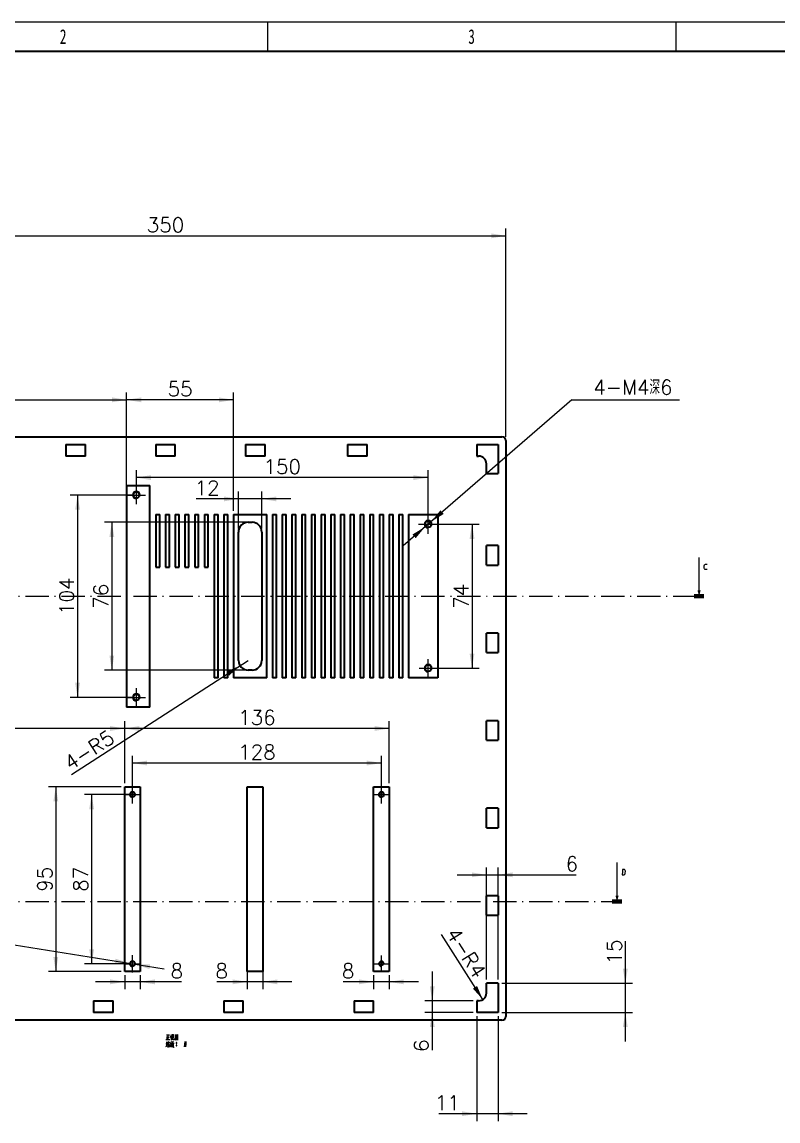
# Model space of a CAD drawing. Header units: millimetres. Extents: x -631 to 3210, y -446 to 2288.
# Drawn here: x 954 to 1343, y 1722 to 2288 of the extents above; entities that cross this region are included whole.
import ezdxf
from ezdxf.enums import TextEntityAlignment as Align

# ---------------------------------------------------------------- set-up
doc = ezdxf.new("R2010")
doc.units = ezdxf.units.MM
doc.linetypes.add('DASHDOT', pattern=[18.5, 12, -3, 0.5, -3])
doc.linetypes.add('点画线', pattern=[18, 12, -2, 2, -2])
doc.layers.get('0').update_dxf_attribs({"lineweight": 18})
for name, color, linetype, lineweight in [('中心线层', 1, '点画线', 18), ('尺寸线层', 3, 'Continuous', 18), ('粗实线层', 7, 'Continuous', 35), ('细实线层', 7, 'Continuous', 18)]:
    doc.layers.add(name, color=color, linetype=linetype, lineweight=lineweight)
doc.styles.get("Standard").update_dxf_attribs({"font": 'txt.shx', "bigfont": 'gbcbig.shx'})
doc.styles.add('标准', font='', dxfattribs={"width": 0.667})
doc.styles.get('标准').set_extended_font_data('宋体')
doc.dimstyles.get("Standard").update_dxf_attribs({"dimscale": 3, "dimtxt": 0.18, "dimasz": 0.18, "dimexe": 0.18, "dimexo": 0.0625, "dimgap": 0.09, "dimtad": 0, "dimtih": 1, "dimtoh": 1, "dimdec": 4, "dimzin": 0, "dimdsep": 46, "dimtxsty": 'Standard', "dimcen": 0.09, "dimdle": 0.36, "dimadec": 0, "dimazin": 0, "dimtfac": 1, "dimtdec": 4, "dimtofl": 0, "dimtmove": 0, "dimatfit": 3, "dimfxl": 0, "dimtolj": 1, "dimtzin": 0, "dimarcsym": 0})

# ---------------------------------------------------------------- blocks, each defined once
blk = doc.blocks.new('*X2')
at = {"layer": '粗实线层'}
blk.add_line((-185, 143.5), (205, 143.5), dxfattribs=at)
at = {"layer": '细实线层'}
for p, q in [((-210, 148.5), (210, 148.5)), ((-70, 148.5), (-70, 143.5)), ((0, 148.5), (0, 143.5))]:
    blk.add_line(p, q, dxfattribs=at)
at = {"layer": '尺寸线层', "style": '标准'}
for tag, height, width, p in [('T1', 2.5, 0.667, (-175, 146)), ('T2', 2.5, 0.667, (-105, 146)), ('T3', 2.5, 0.667, (-35, 146)), ('T4', 2.5, 0.667, (35, 146)), ('T5', 2.5, 0.667, (105, 146)), ('T6', 2.5, 0.667, (175, 146)), ('R1', 2.5, 0.667, (207.5, 111.38)), ('SQE', 3.5, 0.667, (-188.18, 80.99)), ('试制车间', 3.5, 0.28375, (-188.18, 73.99)), ('涂装车间（装配）', 3.5, 0.147264, (-188.18, 66.99)), ('涂装车间（涂装）', 3.5, 0.147264, (-188.18, 59.99)), ('国际内装车间', 3.5, 0.189302, (-188.18, 52.99)), ('地铁复合车间', 3.5, 0.186278, (-188.18, 46.02)), ('屏蔽门车间', 3.5, 0.225254, (-188.18, 39.14)), ('R2', 2.5, 0.667, (207.5, 37.12)), ('电器车间', 3.5, 0.292284, (-188.18, 32.21)), ('玻璃钢车间', 3.5, 0.225603, (-188.18, 25.29)), ('城轨内装车间', 3.5, 0.186278, (-188.18, 18.29)), ('不锈钢箱体车间', 3.5, 0.15932, (-188.18, 11.29)), ('门系统总装车间', 3.5, 0.161527, (-188.18, 4.29)), ('座椅厨房车间', 3.5, 0.186516, (-188.18, -2.71)), ('碳钢车间', 3.5, 0.28375, (-188.18, -9.71)), ('铝不锈钢车间', 3.5, 0.186397, (-188.18, -16.71)), ('风挡车间', 3.5, 0.284026, (-188.18, -23.71)), ('风道车间', 3.5, 0.284026, (-188.18, -30.71)), ('动车内装车间', 3.5, 0.186397, (-188.18, -37.71)), ('R3', 2.5, 0.667, (207.5, -37.12)), ('采购部', 3.5, 0.378308, (-188.18, -44.71)), ('检修服务部', 3.5, 0.223014, (-188.18, -51.71)), ('品管部', 3.5, 0.389426, (-188.18, -58.71)), ('生产保障部', 3.5, 0.223356, (-188.18, -65.71)), ('工业化部', 3.5, 0.281557, (-188.18, -72.71)), ('研发部', 3.5, 0.3788, (-188.18, -79.71)), ('旧底图总号', 3, 0.667, (-197.5, -100.5)), ('R4', 2.5, 0.667, (207.5, -111.38)), ('底图总号', 3, 0.667, (-197.5, -113.5)), ('签字', 3, 0.667, (-197.5, -126.5)), ('日期', 3, 0.667, (-197.5, -139.5)), ('B1', 2.5, 0.667, (-175, -146)), ('B2', 2.5, 0.667, (-105, -146)), ('B3', 2.5, 0.667, (-35, -146)), ('B4', 2.5, 0.667, (35, -146)), ('B5', 2.5, 0.667, (105, -146)), ('B6', 2.5, 0.667, (175, -146))]:
    blk.add_attdef(tag, text='', height=height, dxfattribs=dict(at, width=width)).set_placement(p, align=Align.MIDDLE_CENTER)
at = {"layer": '尺寸线层', "style": '标准', "width": 0.667}
blk.add_attdef('图号', text='', height=5.33, rotation=180, dxfattribs=at).set_placement((-160, 138.5), align=Align.MIDDLE_CENTER)
blk = doc.blocks.new('*X6')
at = {"layer": '尺寸线层', "linetype": 'Continuous'}
for points in [[(852.64, 2177.54), (860.14, 2178.79), (860.14, 2176.29)], [(1202.64, 2177.54), (1195.14, 2178.79), (1195.14, 2176.29)]]:
    blk.add_hatch(color=0, dxfattribs=at).paths.add_polyline_path(points, flags=0)
at = {"layer": '尺寸线层', "color": 0, "linetype": 'Continuous'}
for p, q in [((852.64, 2074.17), (852.64, 2181.29)), ((1202.64, 2074.17), (1202.64, 2181.29)), ((852.64, 2177.54), (1202.64, 2177.54))]:
    blk.add_line(p, q, dxfattribs=at)
at = {"layer": '尺寸线层', "color": 0, "insert": (1027.64, 2183.16), "char_height": 7.5, "width": 38.5714, "attachment_point": 5}
blk.add_mtext('350', dxfattribs=at)
blk = doc.blocks.new('*X118')
at = {"layer": '尺寸线层', "linetype": 'Continuous'}
for points in [[(1010.64, 1906.54), (1018.14, 1905.29), (1018.14, 1907.79)], [(1138.64, 1906.54), (1131.14, 1905.29), (1131.14, 1907.79)]]:
    blk.add_hatch(color=0, dxfattribs=at).paths.add_polyline_path(points, flags=0)
at = {"layer": '尺寸线层', "color": 0, "linetype": 'Continuous'}
for p, q in [((1010.64, 1892.17), (1010.64, 1910.29)), ((1138.64, 1892.17), (1138.64, 1910.29)), ((1138.64, 1906.54), (1010.64, 1906.54))]:
    blk.add_line(p, q, dxfattribs=at)
at = {"layer": '尺寸线层', "color": 0, "insert": (1074.64, 1912.17), "char_height": 7.5, "width": 36.4286, "attachment_point": 5}
blk.add_mtext('128', dxfattribs=at)
blk = doc.blocks.new('*X119')
at = {"layer": '尺寸线层', "linetype": 'Continuous'}
for points in [[(982.42, 2044.29), (983.67, 2036.79), (981.17, 2036.79)], [(982.42, 1940.29), (983.67, 1947.79), (981.17, 1947.79)]]:
    blk.add_hatch(color=0, dxfattribs=at).paths.add_polyline_path(points, flags=0)
at = {"layer": '尺寸线层', "color": 0, "linetype": 'Continuous'}
for p, q in [((1010.77, 2044.29), (978.67, 2044.29)), ((982.42, 2044.29), (982.42, 1940.29)), ((1010.77, 1940.29), (978.67, 1940.29))]:
    blk.add_line(p, q, dxfattribs=at)
at = {"layer": '尺寸线层', "color": 0, "insert": (976.8, 1992.29), "char_height": 7.5, "width": 37.1429, "attachment_point": 5, "rotation": 90}
blk.add_mtext('104', dxfattribs=at)
blk = doc.blocks.new('*X120')
at = {"layer": '尺寸线层', "linetype": 'Continuous'}
for points in [[(1012.64, 2053.26), (1020.14, 2052.01), (1020.14, 2054.51)], [(1162.64, 2053.26), (1155.14, 2052.01), (1155.14, 2054.51)]]:
    blk.add_hatch(color=0, dxfattribs=at).paths.add_polyline_path(points, flags=0)
at = {"layer": '尺寸线层', "color": 0, "linetype": 'Continuous'}
for p, q in [((1012.64, 2046.17), (1012.64, 2057.01)), ((1162.64, 2031.17), (1162.64, 2057.01)), ((1162.64, 2053.26), (1012.64, 2053.26))]:
    blk.add_line(p, q, dxfattribs=at)
at = {"layer": '尺寸线层', "color": 0, "insert": (1087.64, 2058.89), "char_height": 7.5, "width": 36.4286, "attachment_point": 5}
blk.add_mtext('150', dxfattribs=at)
blk = doc.blocks.new('*X123')
at = {"layer": '尺寸线层', "linetype": 'Continuous'}
for points in [[(1164.16, 2030.6), (1170.65, 2034.56), (1169.01, 2036.45)], [(1161.13, 2027.98), (1156.28, 2022.13), (1154.64, 2024.02)]]:
    blk.add_hatch(color=0, dxfattribs=at).paths.add_polyline_path(points, flags=0)
at = {"layer": '尺寸线层', "color": 0, "linetype": 'Continuous'}
for q in [(1149.79, 2018.17), (1291.85, 2093.24)]:
    blk.add_line((1236.54, 2093.24), q, dxfattribs=at)
at = {"layer": '尺寸线层', "color": 0, "insert": (1267.95, 2099.71), "char_height": 7.5, "width": 95.619, "attachment_point": 5}
blk.add_mtext('4-M4深6', dxfattribs=at)
blk = doc.blocks.new('*X124')
at = {"layer": '尺寸线层', "linetype": 'Continuous'}
for points in [[(1009.16, 1803.53), (1001.96, 1805.96), (1001.56, 1803.49)], [(1012.12, 1803.05), (1019.73, 1803.09), (1019.33, 1800.62)]]:
    blk.add_hatch(color=0, dxfattribs=at).paths.add_polyline_path(points, flags=0)
at = {"layer": '尺寸线层', "color": 0, "linetype": 'Continuous'}
for q in [(883.86, 1814.84), (1026.93, 1800.66)]:
    blk.add_line((939.17, 1814.84), q, dxfattribs=at)
at = {"layer": '尺寸线层', "color": 0, "insert": (907.76, 1821.32), "char_height": 7.5, "width": 95.619, "attachment_point": 5}
blk.add_mtext('4-M3深6', dxfattribs=at)
blk = doc.blocks.new('*X127')
at = {"layer": '尺寸线层', "linetype": 'Continuous'}
for points in [[(989.64, 1890.29), (990.89, 1882.79), (988.39, 1882.79)], [(989.64, 1803.29), (990.89, 1810.79), (988.39, 1810.79)]]:
    blk.add_hatch(color=0, dxfattribs=at).paths.add_polyline_path(points, flags=0)
at = {"layer": '尺寸线层', "color": 0, "linetype": 'Continuous'}
for p, q in [((1008.77, 1890.29), (985.89, 1890.29)), ((989.64, 1890.29), (989.64, 1803.29)), ((1008.77, 1803.29), (985.89, 1803.29))]:
    blk.add_line(p, q, dxfattribs=at)
at = {"layer": '尺寸线层', "color": 0, "insert": (984.02, 1846.79), "char_height": 7.5, "width": 24.2857, "attachment_point": 5, "rotation": 90}
blk.add_mtext('87', dxfattribs=at)
blk = doc.blocks.new('*X128')
at = {"layer": '尺寸线层', "linetype": 'Continuous'}
for points in [[(1185.23, 2029.29), (1186.48, 2021.79), (1183.98, 2021.79)], [(1185.23, 1955.29), (1186.48, 1962.79), (1183.98, 1962.79)]]:
    blk.add_hatch(color=0, dxfattribs=at).paths.add_polyline_path(points, flags=0)
at = {"layer": '尺寸线层', "color": 0, "linetype": 'Continuous'}
for p, q in [((1164.52, 2029.29), (1188.98, 2029.29)), ((1185.23, 2029.29), (1185.23, 1955.29)), ((1164.52, 1955.29), (1188.98, 1955.29))]:
    blk.add_line(p, q, dxfattribs=at)
at = {"layer": '尺寸线层', "color": 0, "insert": (1179.61, 1992.29), "char_height": 7.5, "width": 25, "attachment_point": 5, "rotation": 90}
blk.add_mtext('74', dxfattribs=at)
blk = doc.blocks.new('*X142')
at = {"layer": '尺寸线层', "linetype": 'Continuous'}
blk.add_hatch(color=0, dxfattribs=at).paths.add_polyline_path([(1065.94, 1956.58), (1058.97, 1953.56), (1060.32, 1951.46)], flags=0)
at = {"layer": '尺寸线层', "color": 0, "linetype": 'Continuous'}
blk.add_line((979.26, 1900.57), (1070.14, 1959.29), dxfattribs=at)
at = {"layer": '尺寸线层', "color": 0, "linetype": 'Continuous', "insert": (988.35, 1913.15), "char_height": 7.5, "width": 57.8571, "attachment_point": 5, "rotation": 32.8666}
blk.add_mtext('4-R5', dxfattribs=at)
blk = doc.blocks.new('*X143')
at = {"layer": '尺寸线层', "linetype": 'Continuous'}
for points in [[(1000.03, 2030.29), (1001.28, 2022.79), (998.78, 2022.79)], [(1000.03, 1954.29), (1001.28, 1961.79), (998.78, 1961.79)]]:
    blk.add_hatch(color=0, dxfattribs=at).paths.add_polyline_path(points, flags=0)
at = {"layer": '尺寸线层', "color": 0, "linetype": 'Continuous'}
for p, q in [((1070.27, 2030.29), (996.28, 2030.29)), ((1000.03, 2030.29), (1000.03, 1954.29)), ((1070.27, 1954.29), (996.28, 1954.29))]:
    blk.add_line(p, q, dxfattribs=at)
at = {"layer": '尺寸线层', "color": 0, "insert": (994.41, 1992.29), "char_height": 7.5, "width": 24.2857, "attachment_point": 5, "rotation": 90}
blk.add_mtext('76', dxfattribs=at)
blk = doc.blocks.new('*X144')
at = {"layer": '尺寸线层', "linetype": 'Continuous'}
for points in [[(1065.14, 2042.31), (1057.64, 2041.06), (1057.64, 2043.56)], [(1077.14, 2042.31), (1084.64, 2041.06), (1084.64, 2043.56)]]:
    blk.add_hatch(color=0, dxfattribs=at).paths.add_polyline_path(points, flags=0)
at = {"layer": '尺寸线层', "color": 0, "linetype": 'Continuous'}
for p, q in [((1065.14, 2027.17), (1065.14, 2046.06)), ((1077.14, 2027.17), (1077.14, 2046.06)), ((1092.14, 2042.31), (1043.47, 2042.31))]:
    blk.add_line(p, q, dxfattribs=at)
at = {"layer": '尺寸线层', "color": 0, "insert": (1049.01, 2047.93), "char_height": 7.5, "width": 22.1429, "attachment_point": 5}
blk.add_mtext('12', dxfattribs=at)
blk = doc.blocks.new('*X145')
at = {"layer": '尺寸线层', "linetype": 'Continuous'}
for points in [[(1007.64, 2093.24), (1015.14, 2091.99), (1015.14, 2094.49)], [(1062.64, 2093.24), (1055.14, 2091.99), (1055.14, 2094.49)]]:
    blk.add_hatch(color=0, dxfattribs=at).paths.add_polyline_path(points, flags=0)
at = {"layer": '尺寸线层', "color": 0, "linetype": 'Continuous'}
for p, q in [((1007.64, 2036.17), (1007.64, 2096.99)), ((1062.64, 2036.17), (1062.64, 2096.99)), ((1062.64, 2093.24), (1007.64, 2093.24))]:
    blk.add_line(p, q, dxfattribs=at)
at = {"layer": '尺寸线层', "color": 0, "insert": (1035.14, 2098.86), "char_height": 7.5, "width": 24.2857, "attachment_point": 5}
blk.add_mtext('55', dxfattribs=at)
blk = doc.blocks.new('*X146')
at = {"layer": '尺寸线层', "linetype": 'Continuous'}
for points in [[(852.64, 2093.24), (860.14, 2094.49), (860.14, 2091.99)], [(1007.64, 2093.24), (1000.14, 2094.49), (1000.14, 2091.99)]]:
    blk.add_hatch(color=0, dxfattribs=at).paths.add_polyline_path(points, flags=0)
at = {"layer": '尺寸线层', "color": 0, "linetype": 'Continuous'}
for p, q in [((852.64, 2074.17), (852.64, 2096.99)), ((1007.64, 2051.17), (1007.64, 2096.99)), ((852.64, 2093.24), (1007.64, 2093.24))]:
    blk.add_line(p, q, dxfattribs=at)
at = {"layer": '尺寸线层', "color": 0, "insert": (930.14, 2098.86), "char_height": 7.5, "width": 36.4286, "attachment_point": 5}
blk.add_mtext('155', dxfattribs=at)
blk = doc.blocks.new('*X147')
at = {"layer": '尺寸线层', "linetype": 'Continuous'}
blk.add_hatch(color=0, dxfattribs=at).paths.add_polyline_path([(1190.79, 1784.92), (1185.71, 1790.58), (1187.83, 1791.92)], flags=0)
at = {"layer": '尺寸线层', "color": 0, "linetype": 'Continuous'}
blk.add_line((1190.79, 1784.92), (1169.61, 1818.32), dxfattribs=at)
at = {"layer": '尺寸线层', "color": 0, "linetype": 'Continuous', "insert": (1182.2, 1808.96), "char_height": 7.5, "width": 58.5714, "attachment_point": 5, "rotation": 302.3696}
blk.add_mtext('4-R4', dxfattribs=at)
blk = doc.blocks.new('*X148')
at = {"layer": '尺寸线层', "linetype": 'Continuous'}
for points in [[(1264.06, 1793.29), (1265.31, 1800.79), (1262.81, 1800.79)], [(1264.06, 1778.29), (1265.31, 1770.79), (1262.81, 1770.79)]]:
    blk.add_hatch(color=0, dxfattribs=at).paths.add_polyline_path(points, flags=0)
at = {"layer": '尺寸线层', "color": 0, "linetype": 'Continuous'}
for p, q in [((1264.06, 1814.96), (1264.06, 1763.29)), ((1200.52, 1793.29), (1267.81, 1793.29)), ((1200.52, 1778.29), (1267.81, 1778.29))]:
    blk.add_line(p, q, dxfattribs=at)
at = {"layer": '尺寸线层', "color": 0, "insert": (1258.43, 1809.43), "char_height": 7.5, "width": 22.1429, "attachment_point": 5, "rotation": 90}
blk.add_mtext('15', dxfattribs=at)
blk = doc.blocks.new('*X149')
at = {"layer": '尺寸线层', "linetype": 'Continuous'}
for points in [[(1187.64, 1726.24), (1180.14, 1724.99), (1180.14, 1727.49)], [(1198.64, 1726.24), (1206.14, 1724.99), (1206.14, 1727.49)]]:
    blk.add_hatch(color=0, dxfattribs=at).paths.add_polyline_path(points, flags=0)
at = {"layer": '尺寸线层', "color": 0, "linetype": 'Continuous'}
for p, q in [((1187.64, 1776.42), (1187.64, 1722.49)), ((1198.64, 1776.42), (1198.64, 1722.49)), ((1213.64, 1726.24), (1168.12, 1726.24))]:
    blk.add_line(p, q, dxfattribs=at)
at = {"layer": '尺寸线层', "color": 0, "insert": (1172.58, 1731.87), "char_height": 7.5, "width": 17.8571, "attachment_point": 5}
blk.add_mtext('11', dxfattribs=at)
blk = doc.blocks.new('*X150')
at = {"layer": '尺寸线层', "linetype": 'Continuous'}
for points in [[(1164.78, 1784.29), (1166.03, 1791.79), (1163.53, 1791.79)], [(1164.78, 1778.29), (1166.03, 1770.79), (1163.53, 1770.79)]]:
    blk.add_hatch(color=0, dxfattribs=at).paths.add_polyline_path(points, flags=0)
at = {"layer": '尺寸线层', "color": 0, "linetype": 'Continuous'}
for p, q in [((1164.78, 1799.29), (1164.78, 1758.91)), ((1185.77, 1784.29), (1161.03, 1784.29)), ((1185.77, 1778.29), (1161.03, 1778.29))]:
    blk.add_line(p, q, dxfattribs=at)
at = {"layer": '尺寸线层', "color": 0, "insert": (1159.15, 1761.23), "char_height": 7.5, "width": 15, "attachment_point": 5, "rotation": 90}
blk.add_mtext('6', dxfattribs=at)
blk = doc.blocks.new('*X151')
at = {"layer": '尺寸线层', "linetype": 'Continuous'}
for points in [[(1192.64, 1849.06), (1185.14, 1850.31), (1185.14, 1847.81)], [(1198.64, 1849.06), (1206.14, 1850.31), (1206.14, 1847.81)]]:
    blk.add_hatch(color=0, dxfattribs=at).paths.add_polyline_path(points, flags=0)
at = {"layer": '尺寸线层', "color": 0, "linetype": 'Continuous'}
for p, q in [((1177.64, 1849.06), (1238.86, 1849.06)), ((1192.64, 1795.17), (1192.64, 1852.81)), ((1198.64, 1795.17), (1198.64, 1852.81))]:
    blk.add_line(p, q, dxfattribs=at)
at = {"layer": '尺寸线层', "color": 0, "insert": (1236.54, 1854.68), "char_height": 7.5, "width": 15, "attachment_point": 5}
blk.add_mtext('6', dxfattribs=at)
blk = doc.blocks.new('*X152')
at = {"layer": '尺寸线层', "linetype": 'Continuous'}
for points in [[(1069.64, 1794.04), (1062.14, 1792.79), (1062.14, 1795.29)], [(1077.64, 1794.04), (1085.14, 1792.79), (1085.14, 1795.29)]]:
    blk.add_hatch(color=0, dxfattribs=at).paths.add_polyline_path(points, flags=0)
at = {"layer": '尺寸线层', "color": 0, "linetype": 'Continuous'}
for p, q in [((1069.64, 1892.42), (1069.64, 1790.29)), ((1077.64, 1892.42), (1077.64, 1790.29)), ((1092.64, 1794.04), (1054.04, 1794.04))]:
    blk.add_line(p, q, dxfattribs=at)
at = {"layer": '尺寸线层', "color": 0, "insert": (1056.54, 1799.67), "char_height": 7.5, "width": 15, "attachment_point": 5}
blk.add_mtext('8', dxfattribs=at)
blk = doc.blocks.new('*X153')
at = {"layer": '尺寸线层', "linetype": 'Continuous'}
for points in [[(1006.64, 1794.04), (999.14, 1792.79), (999.14, 1795.29)], [(1014.64, 1794.04), (1022.14, 1792.79), (1022.14, 1795.29)]]:
    blk.add_hatch(color=0, dxfattribs=at).paths.add_polyline_path(points, flags=0)
at = {"layer": '尺寸线层', "color": 0, "linetype": 'Continuous'}
for p, q in [((1006.64, 1797.42), (1006.64, 1790.29)), ((1014.64, 1797.42), (1014.64, 1790.29)), ((1035.93, 1794.04), (991.64, 1794.04))]:
    blk.add_line(p, q, dxfattribs=at)
at = {"layer": '尺寸线层', "color": 0, "insert": (1033.43, 1799.67), "char_height": 7.5, "width": 15, "attachment_point": 5}
blk.add_mtext('8', dxfattribs=at)
blk = doc.blocks.new('*X154')
at = {"layer": '尺寸线层', "linetype": 'Continuous'}
for points in [[(1134.64, 1794.04), (1127.14, 1792.79), (1127.14, 1795.29)], [(1142.64, 1794.04), (1150.14, 1792.79), (1150.14, 1795.29)]]:
    blk.add_hatch(color=0, dxfattribs=at).paths.add_polyline_path(points, flags=0)
at = {"layer": '尺寸线层', "color": 0, "linetype": 'Continuous'}
for p, q in [((1134.64, 1797.42), (1134.64, 1790.29)), ((1142.64, 1797.42), (1142.64, 1790.29)), ((1157.64, 1794.04), (1119.04, 1794.04))]:
    blk.add_line(p, q, dxfattribs=at)
at = {"layer": '尺寸线层', "color": 0, "insert": (1121.54, 1799.67), "char_height": 7.5, "width": 15, "attachment_point": 5}
blk.add_mtext('8', dxfattribs=at)
blk = doc.blocks.new('*X155')
at = {"layer": '尺寸线层', "linetype": 'Continuous'}
for points in [[(1006.64, 1924.29), (1014.14, 1923.04), (1014.14, 1925.54)], [(1142.64, 1924.29), (1135.14, 1923.04), (1135.14, 1925.54)]]:
    blk.add_hatch(color=0, dxfattribs=at).paths.add_polyline_path(points, flags=0)
at = {"layer": '尺寸线层', "color": 0, "linetype": 'Continuous'}
for p, q in [((1006.64, 1896.17), (1006.64, 1928.04)), ((1142.64, 1896.17), (1142.64, 1928.04)), ((1142.64, 1924.29), (1006.64, 1924.29))]:
    blk.add_line(p, q, dxfattribs=at)
at = {"layer": '尺寸线层', "color": 0, "insert": (1074.64, 1929.92), "char_height": 7.5, "width": 36.4286, "attachment_point": 5}
blk.add_mtext('136', dxfattribs=at)
blk = doc.blocks.new('*X156')
at = {"layer": '尺寸线层', "linetype": 'Continuous'}
for points in [[(852.64, 1924.29), (860.14, 1923.04), (860.14, 1925.54)], [(1006.64, 1924.29), (999.14, 1923.04), (999.14, 1925.54)]]:
    blk.add_hatch(color=0, dxfattribs=at).paths.add_polyline_path(points, flags=0)
at = {"layer": '尺寸线层', "color": 0, "linetype": 'Continuous'}
for p, q in [((852.64, 1896.17), (852.64, 1928.04)), ((1006.64, 1896.17), (1006.64, 1928.04)), ((1006.64, 1924.29), (852.64, 1924.29))]:
    blk.add_line(p, q, dxfattribs=at)
at = {"layer": '尺寸线层', "color": 0, "insert": (929.64, 1929.92), "char_height": 7.5, "width": 37.1429, "attachment_point": 5}
blk.add_mtext('154', dxfattribs=at)
blk = doc.blocks.new('*X157')
at = {"layer": '尺寸线层', "linetype": 'Continuous'}
for points in [[(971.21, 1894.29), (972.46, 1886.79), (969.96, 1886.79)], [(971.21, 1799.29), (972.46, 1806.79), (969.96, 1806.79)]]:
    blk.add_hatch(color=0, dxfattribs=at).paths.add_polyline_path(points, flags=0)
at = {"layer": '尺寸线层', "color": 0, "linetype": 'Continuous'}
for p, q in [((1004.77, 1894.29), (967.46, 1894.29)), ((971.21, 1894.29), (971.21, 1799.29)), ((1004.77, 1799.29), (967.46, 1799.29))]:
    blk.add_line(p, q, dxfattribs=at)
at = {"layer": '尺寸线层', "color": 0, "insert": (965.58, 1846.79), "char_height": 7.5, "width": 24.2857, "attachment_point": 5, "rotation": 90}
blk.add_mtext('95', dxfattribs=at)

msp = doc.modelspace()

# ---------------------------------------------------------------- hatches: boundary and pattern name
at = {"lineweight": 13}
for points in [[(1301.196, 1995.263), (1302, 1992.263), (1302.804, 1995.263)], [(1259.012, 1838.323), (1259.816, 1835.323), (1260.62, 1838.323)]]:
    msp.add_hatch(color=7, dxfattribs=at).paths.add_polyline_path(points, flags=0)

# ---------------------------------------------------------------- linework, layer by layer
at = {"color": 7, "lineweight": 35}
for p, q in [((854.644, 2074.294), (1200.644, 2074.294)), ((1202.644, 2072.294), (1202.644, 1776.293)), ((1007.644, 2049.293), (1007.644, 1935.293)), ((1019.644, 1935.293), (1019.644, 2049.293)), ((1022.644, 2034.293), (1022.644, 2007.293)), ((1024.644, 2007.293), (1024.644, 2034.293)), ((1027.644, 2034.293), (1027.644, 2007.293)), ((1029.644, 2007.293), (1029.644, 2034.293)), ((1032.644, 2034.293), (1032.644, 2007.293)), ((1034.644, 2007.293), (1034.644, 2034.293)), ((1037.644, 2034.293), (1037.644, 2007.293)), ((1039.644, 2007.293), (1039.644, 2034.293)), ((1042.644, 2034.293), (1042.644, 2007.293)), ((1044.644, 2007.293), (1044.644, 2034.293)), ((1047.644, 2034.293), (1047.644, 2007.293)), ((1049.644, 2007.293), (1049.644, 2034.293)), ((1052.644, 2034.293), (1052.644, 1950.293)), ((1054.644, 1950.293), (1054.644, 2034.293)), ((1057.644, 2034.293), (1057.644, 1950.293)), ((1059.644, 1950.293), (1059.644, 2034.293)), ((1062.644, 2034.293), (1062.644, 1950.293)), ((1079.644, 1950.293), (1079.644, 2034.293)), ((1082.644, 2034.293), (1082.644, 1950.293)), ((1084.644, 1950.293), (1084.644, 2034.293)), ((1087.644, 2034.293), (1087.644, 1950.293)), ((1089.644, 1950.293), (1089.644, 2034.293)), ((1092.644, 2034.293), (1092.644, 1950.293)), ((1094.644, 1950.293), (1094.644, 2034.293)), ((1097.644, 2034.293), (1097.644, 1950.293)), ((1099.644, 1950.293), (1099.644, 2034.293)), ((1102.644, 2034.293), (1102.644, 1950.293)), ((1104.644, 1950.293), (1104.644, 2034.293)), ((1107.644, 2034.293), (1107.644, 1950.293)), ((1109.644, 1950.293), (1109.644, 2034.293)), ((1112.644, 2034.293), (1112.644, 1950.293)), ((1114.644, 1950.293), (1114.644, 2034.293)), ((1117.644, 2034.293), (1117.644, 1950.293)), ((1119.644, 1950.293), (1119.644, 2034.293)), ((1122.644, 2034.293), (1122.644, 1950.293)), ((1124.644, 1950.293), (1124.644, 2034.293)), ((1127.644, 2034.293), (1127.644, 1950.293)), ((1129.644, 1950.293), (1129.644, 2034.293)), ((1132.644, 2034.293), (1132.644, 1950.293)), ((1134.644, 1950.293), (1134.644, 2034.293)), ((1137.644, 2034.293), (1137.644, 1950.293)), ((1139.644, 1950.293), (1139.644, 2034.293)), ((1142.644, 2034.293), (1142.644, 1950.293)), ((1144.644, 1950.293), (1144.644, 2034.293)), ((1147.644, 2034.293), (1147.644, 1950.293)), ((1149.644, 1950.293), (1149.644, 2034.293)), ((1152.644, 2034.293), (1152.644, 1950.293)), ((1167.644, 2034.293), (1167.644, 1950.293)), ((1065.144, 1959.293), (1065.144, 2025.293)), ((1077.144, 2025.293), (1077.144, 1959.293)), ((1006.644, 1799.293), (1006.644, 1894.293)), ((1014.644, 1894.293), (1014.644, 1799.293)), ((1069.644, 1799.293), (1069.644, 1894.293)), ((1077.644, 1894.293), (1077.644, 1799.293)), ((1134.644, 1799.293), (1134.644, 1894.293)), ((1142.644, 1894.293), (1142.644, 1799.293)), ((1200.644, 1774.293), (854.644, 1774.293))]:
    msp.add_line(p, q, dxfattribs=at)
at = {"color": 7, "lineweight": 35, "ltscale": 0.15}
for p, q in [((976.444, 2070.294), (976.444, 2064.294)), ((986.444, 2064.294), (986.444, 2070.294)), ((1022.644, 2070.294), (1022.644, 2064.294)), ((1032.644, 2064.294), (1032.644, 2070.294)), ((1068.844, 2070.294), (1068.844, 2064.294)), ((1078.844, 2064.294), (1078.844, 2070.294)), ((1121.244, 2070.294), (1121.244, 2064.294)), ((1131.244, 2064.294), (1131.244, 2070.294)), ((1187.644, 2070.294), (1187.644, 2064.294)), ((1192.644, 2055.293), (1198.644, 2055.293)), ((1198.644, 2018.293), (1192.644, 2018.293)), ((1192.644, 2008.293), (1198.644, 2008.293)), ((1198.644, 1973.293), (1192.644, 1973.293)), ((1192.644, 1963.293), (1198.644, 1963.293)), ((1198.644, 1928.293), (1192.644, 1928.293)), ((1192.644, 1918.293), (1198.644, 1918.293)), ((1198.644, 1883.293), (1192.644, 1883.293)), ((1192.644, 1873.293), (1198.644, 1873.293)), ((1198.644, 1838.293), (1192.644, 1838.293)), ((1192.644, 1828.293), (1198.644, 1828.293)), ((1198.644, 1793.293), (1192.644, 1793.293)), ((990.644, 1784.293), (990.644, 1778.293)), ((1000.644, 1778.293), (1000.644, 1784.293)), ((1057.644, 1784.293), (1057.644, 1778.293)), ((1067.644, 1778.293), (1067.644, 1784.293)), ((1124.644, 1784.293), (1124.644, 1778.293)), ((1134.644, 1778.293), (1134.644, 1784.293)), ((1187.644, 1784.293), (1187.644, 1778.293))]:
    msp.add_line(p, q, dxfattribs=at)
at = {"color": 7, "lineweight": 35, "ltscale": 0.25}
for p, q in [((976.444, 2070.294), (986.444, 2070.294)), ((1022.644, 2070.294), (1032.644, 2070.294)), ((1068.844, 2070.294), (1078.844, 2070.294)), ((1121.244, 2070.294), (1131.244, 2070.294)), ((986.444, 2064.294), (976.444, 2064.294)), ((1032.644, 2064.294), (1022.644, 2064.294)), ((1078.844, 2064.294), (1068.844, 2064.294)), ((1131.244, 2064.294), (1121.244, 2064.294)), ((1192.644, 2008.293), (1192.644, 2018.293)), ((1198.644, 2018.293), (1198.644, 2008.293)), ((1192.644, 1963.293), (1192.644, 1973.293)), ((1198.644, 1973.293), (1198.644, 1963.293)), ((1192.644, 1918.293), (1192.644, 1928.293)), ((1198.644, 1928.293), (1198.644, 1918.293)), ((1192.644, 1873.293), (1192.644, 1883.293)), ((1198.644, 1883.293), (1198.644, 1873.293)), ((1192.644, 1828.293), (1192.644, 1838.293)), ((1198.644, 1838.293), (1198.644, 1828.293)), ((990.644, 1784.293), (1000.644, 1784.293)), ((1057.644, 1784.293), (1067.644, 1784.293)), ((1124.644, 1784.293), (1134.644, 1784.293)), ((1000.644, 1778.293), (990.644, 1778.293)), ((1067.644, 1778.293), (1057.644, 1778.293)), ((1134.644, 1778.293), (1124.644, 1778.293))]:
    msp.add_line(p, q, dxfattribs=at)
at = {"color": 7, "lineweight": 35, "ltscale": 0.275}
for p, q in [((1187.644, 2070.294), (1198.644, 2070.294)), ((1198.644, 1778.293), (1187.644, 1778.293))]:
    msp.add_line(p, q, dxfattribs=at)
at = {"color": 7, "lineweight": 35, "ltscale": 0.375001}
msp.add_line((1198.644, 2070.294), (1198.644, 2055.293), dxfattribs=at)
at = {"color": 7, "lineweight": 35, "ltscale": 0.025}
for p, q in [((1187.644, 2064.294), (1188.644, 2064.294)), ((1188.644, 1784.293), (1187.644, 1784.293))]:
    msp.add_line(p, q, dxfattribs=at)
at = {"color": 7, "lineweight": 35, "ltscale": 0.125}
for p, q in [((1192.644, 2055.293), (1192.644, 2060.293)), ((1192.644, 1788.293), (1192.644, 1793.293))]:
    msp.add_line(p, q, dxfattribs=at)
at = {"color": 7, "lineweight": 35, "ltscale": 0.3}
for p, q in [((1007.644, 2049.293), (1019.644, 2049.293)), ((1019.644, 1935.293), (1007.644, 1935.293))]:
    msp.add_line(p, q, dxfattribs=at)
at = {"color": 7, "lineweight": 35, "ltscale": 0.05}
for p, q in [((1022.644, 2034.293), (1024.644, 2034.293)), ((1027.644, 2034.293), (1029.644, 2034.293)), ((1032.644, 2034.293), (1034.644, 2034.293)), ((1037.644, 2034.293), (1039.644, 2034.293)), ((1042.644, 2034.293), (1044.644, 2034.293)), ((1047.644, 2034.293), (1049.644, 2034.293)), ((1052.644, 2034.293), (1054.644, 2034.293)), ((1057.644, 2034.293), (1059.644, 2034.293)), ((1082.644, 2034.293), (1084.644, 2034.293)), ((1087.644, 2034.293), (1089.644, 2034.293)), ((1092.644, 2034.293), (1094.644, 2034.293)), ((1097.644, 2034.293), (1099.644, 2034.293)), ((1102.644, 2034.293), (1104.644, 2034.293)), ((1107.644, 2034.293), (1109.644, 2034.293)), ((1112.644, 2034.293), (1114.644, 2034.293)), ((1117.644, 2034.293), (1119.644, 2034.293)), ((1122.644, 2034.293), (1124.644, 2034.293)), ((1127.644, 2034.293), (1129.644, 2034.293)), ((1132.644, 2034.293), (1134.644, 2034.293)), ((1137.644, 2034.293), (1139.644, 2034.293)), ((1142.644, 2034.293), (1144.644, 2034.293)), ((1147.644, 2034.293), (1149.644, 2034.293)), ((1070.144, 2030.293), (1072.144, 2030.293)), ((1022.644, 2007.293), (1024.644, 2007.293)), ((1027.644, 2007.293), (1029.644, 2007.293)), ((1032.644, 2007.293), (1034.644, 2007.293)), ((1037.644, 2007.293), (1039.644, 2007.293)), ((1042.644, 2007.293), (1044.644, 2007.293)), ((1047.644, 2007.293), (1049.644, 2007.293)), ((1054.644, 1950.293), (1052.644, 1950.293)), ((1059.644, 1950.293), (1057.644, 1950.293)), ((1072.144, 1954.293), (1070.144, 1954.293)), ((1084.644, 1950.293), (1082.644, 1950.293)), ((1089.644, 1950.293), (1087.644, 1950.293)), ((1094.644, 1950.293), (1092.644, 1950.293)), ((1099.644, 1950.293), (1097.644, 1950.293)), ((1104.644, 1950.293), (1102.644, 1950.293)), ((1109.644, 1950.293), (1107.644, 1950.293)), ((1114.644, 1950.293), (1112.644, 1950.293)), ((1119.644, 1950.293), (1117.644, 1950.293)), ((1124.644, 1950.293), (1122.644, 1950.293)), ((1129.644, 1950.293), (1127.644, 1950.293)), ((1134.644, 1950.293), (1132.644, 1950.293)), ((1139.644, 1950.293), (1137.644, 1950.293)), ((1144.644, 1950.293), (1142.644, 1950.293)), ((1149.644, 1950.293), (1147.644, 1950.293))]:
    msp.add_line(p, q, dxfattribs=at)
at = {"color": 7, "lineweight": 35, "ltscale": 0.425}
for p, q in [((1062.644, 2034.293), (1079.644, 2034.293)), ((1079.644, 1950.293), (1062.644, 1950.293))]:
    msp.add_line(p, q, dxfattribs=at)
at = {"color": 7, "lineweight": 35, "ltscale": 0.375}
for p, q in [((1152.644, 2034.293), (1167.644, 2034.293)), ((1167.644, 1950.293), (1152.644, 1950.293)), ((1198.644, 1793.293), (1198.644, 1778.293))]:
    msp.add_line(p, q, dxfattribs=at)
at = {"color": 7, "lineweight": 13}
for p, q in [((1302, 1992.263), (1302, 2012.263)), ((1259.816, 1835.323), (1259.816, 1855.323))]:
    msp.add_line(p, q, dxfattribs=at)
at = {"color": 7, "linetype": 'DASHDOT', "lineweight": 13}
for p, q in [((770.604, 1992.263), (1299.5, 1992.263)), ((844.583, 1835.323), (1257.316, 1835.323))]:
    msp.add_line(p, q, dxfattribs=at)
at = {"color": 7, "lineweight": 100, "ltscale": 0.125}
for p, q in [((1304.5, 1992.263), (1299.5, 1992.263)), ((1262.316, 1835.323), (1257.316, 1835.323))]:
    msp.add_line(p, q, dxfattribs=at)
at = {"color": 7, "lineweight": 35, "ltscale": 0.2}
for p, q in [((1006.644, 1894.293), (1014.644, 1894.293)), ((1069.644, 1894.293), (1077.644, 1894.293)), ((1134.644, 1894.293), (1142.644, 1894.293)), ((1014.644, 1799.293), (1006.644, 1799.293)), ((1077.644, 1799.293), (1069.644, 1799.293)), ((1142.644, 1799.293), (1134.644, 1799.293))]:
    msp.add_line(p, q, dxfattribs=at)
at = {"color": 7, "lineweight": 13}
for points in [[(1306.06, 2005.947), (1305.29, 2005.947), (1304.975, 2006.052), (1304.87, 2006.157), (1304.73, 2006.367), (1304.625, 2006.752), (1304.66, 2007.872), (1304.835, 2008.397), (1305.01, 2008.642), (1305.22, 2008.747), (1306.095, 2008.747)], [(1262.441, 1849.006), (1263.456, 1849.006), (1263.771, 1849.321), (1263.911, 1849.636), (1263.981, 1849.951), (1264.086, 1850.931), (1264.051, 1851.351), (1263.876, 1851.666), (1263.596, 1851.806), (1262.581, 1851.806)], [(1262.686, 1851.806), (1262.581, 1850.616), (1262.441, 1849.006)], [(1027.819, 1764.318), (1029.779, 1764.424)], [(1028.379, 1763.268), (1027.924, 1762.183)], [(1028.099, 1766.733), (1029.604, 1766.803)], [(1028.379, 1765.928), (1028.379, 1764.353)], [(1028.694, 1762.953), (1028.589, 1762.393)], [(1028.694, 1762.813), (1029.744, 1762.953)], [(1028.869, 1766.733), (1028.869, 1765.579), (1028.869, 1764.388)], [(1028.869, 1765.614), (1029.499, 1765.683)], [(1029.079, 1763.443), (1029.254, 1763.058)], [(1029.779, 1763.058), (1029.639, 1762.603)], [(1030.689, 1766.348), (1030.514, 1765.858), (1030.024, 1765.123)], [(1030.059, 1766.138), (1030.619, 1766.208)], [(1030.339, 1767.013), (1030.619, 1766.594)], [(1030.514, 1765.858), (1030.514, 1764.073)], [(1030.514, 1765.683), (1030.829, 1765.368)], [(1030.549, 1763.513), (1030.654, 1762.953)], [(1030.619, 1764.073), (1030.899, 1764.353)], [(1030.899, 1764.353), (1031.144, 1764.704)], [(1031.109, 1766.978), (1031.109, 1765.299)], [(1031.774, 1766.803), (1031.109, 1766.733)], [(1031.319, 1765.333), (1031.144, 1764.704)], [(1031.424, 1766.383), (1031.319, 1765.333)], [(1031.459, 1763.548), (1031.389, 1762.813)], [(1031.459, 1764.353), (1031.459, 1765.439)], [(1031.599, 1764.248), (1031.459, 1764.353)], [(1032.019, 1764.248), (1031.599, 1764.248)], [(1031.704, 1765.228), (1031.774, 1766.909)], [(1032.019, 1764.879), (1032.019, 1764.248)], [(1032.544, 1767.013), (1032.544, 1765.543), (1032.544, 1764.038)], [(1032.544, 1766.978), (1032.544, 1765.579), (1032.544, 1764.178)], [(1034.014, 1766.838), (1032.544, 1766.698)], [(1032.544, 1764.284), (1033.909, 1764.388)], [(1032.614, 1765.088), (1033.104, 1765.508)], [(1033.314, 1766.558), (1032.754, 1765.754)], [(1033.069, 1765.998), (1033.769, 1765.263)], [(1033.069, 1764.913), (1033.419, 1764.528)], [(1033.104, 1766.208), (1033.559, 1766.278)], [(1033.104, 1765.508), (1033.314, 1765.788)], [(1033.174, 1765.299), (1033.419, 1765.019)], [(1033.314, 1765.788), (1033.664, 1766.418)], [(1033.769, 1765.263), (1033.944, 1765.299)], [(1033.979, 1764.108), (1033.979, 1764.213), (1033.909, 1764.388)], [(1033.979, 1764.213), (1033.979, 1765.579), (1034.014, 1766.978)], [(1037.514, 1763.373), (1037.409, 1761.973), (1037.304, 1760.573)], [(1038.109, 1763.373), (1038.004, 1761.973), (1037.899, 1760.573)], [(1027.854, 1760.818), (1028.554, 1761.203)], [(1028.309, 1762.253), (1027.889, 1762.113)], [(1027.959, 1761.483), (1028.484, 1761.658)], [(1028.449, 1762.498), (1027.994, 1761.483)], [(1028.764, 1761.973), (1028.449, 1761.483)], [(1028.939, 1762.533), (1028.764, 1761.973)], [(1028.799, 1762.043), (1028.799, 1760.328)], [(1029.009, 1762.253), (1029.709, 1762.358)], [(1029.079, 1761.833), (1029.114, 1760.433)], [(1029.079, 1761.728), (1029.604, 1761.798)], [(1029.114, 1761.168), (1029.499, 1761.238)], [(1029.569, 1760.678), (1029.149, 1760.608)], [(1029.324, 1762.288), (1029.254, 1761.728)], [(1029.639, 1761.903), (1029.569, 1760.503)], [(1030.549, 1762.673), (1030.444, 1761.763), (1030.339, 1761.343), (1030.024, 1760.468)], [(1030.059, 1762.603), (1031.109, 1762.743)], [(1030.864, 1762.183), (1030.759, 1761.343), (1030.619, 1760.503), (1030.409, 1760.783)], [(1030.479, 1762.008), (1030.864, 1762.078)], [(1031.249, 1760.923), (1030.864, 1760.398)], [(1031.249, 1762.183), (1031.074, 1761.623)], [(1031.179, 1761.938), (1031.739, 1760.503)], [(1031.389, 1762.813), (1031.249, 1762.183)], [(1031.529, 1761.553), (1031.249, 1760.923)], [(1031.319, 1762.428), (1032.019, 1762.568)], [(1031.739, 1762.498), (1031.529, 1761.553)], [(1031.739, 1760.503), (1032.054, 1760.503)], [(1033.069, 1762.638), (1033.454, 1762.638)], [(1033.069, 1761.378), (1033.454, 1761.378)], [(1033.104, 1762.743), (1033.419, 1762.743)], [(1033.104, 1762.498), (1033.419, 1762.498)], [(1033.104, 1761.483), (1033.419, 1761.483)], [(1033.104, 1761.238), (1033.419, 1761.238)], [(1037.514, 1762.638), (1037.899, 1762.638)], [(1037.514, 1761.378), (1037.899, 1761.378)], [(1037.549, 1762.743), (1037.864, 1762.743)], [(1037.549, 1762.498), (1037.864, 1762.498)], [(1037.549, 1761.483), (1037.864, 1761.483)], [(1037.549, 1761.238), (1037.864, 1761.238)]]:
    msp.add_lwpolyline(points, dxfattribs=at)
for points in [[(1033.174, 1762.428), (1033.349, 1762.428), (1033.454, 1762.533), (1033.454, 1762.708), (1033.349, 1762.813), (1033.174, 1762.813), (1033.069, 1762.708), (1033.069, 1762.533)], [(1033.174, 1761.168), (1033.349, 1761.168), (1033.454, 1761.273), (1033.454, 1761.448), (1033.349, 1761.553), (1033.174, 1761.553), (1033.069, 1761.448), (1033.069, 1761.273)], [(1037.619, 1762.428), (1037.794, 1762.428), (1037.899, 1762.533), (1037.899, 1762.708), (1037.794, 1762.813), (1037.619, 1762.813), (1037.514, 1762.708), (1037.514, 1762.533)], [(1037.619, 1761.168), (1037.794, 1761.168), (1037.899, 1761.273), (1037.899, 1761.448), (1037.794, 1761.553), (1037.619, 1761.553), (1037.514, 1761.448), (1037.514, 1761.273)]]:
    msp.add_lwpolyline(points, close=True, dxfattribs=at)
at = {"color": 7, "lineweight": 35}
for centre, radius in [((1012.644, 2044.293), 1.65), ((1162.644, 2029.293), 1.65), ((1162.644, 1955.293), 1.65), ((1012.644, 1940.293), 1.65), ((1010.644, 1890.293), 1.25), ((1138.644, 1890.293), 1.25), ((1010.644, 1803.293), 1.25)]:
    msp.add_circle(centre, radius, dxfattribs=at)
msp.add_circle((1138.644, 1803.293), 1)
for centre, radius, start, end in [((1200.644, 2072.294), 2, 0, 90), ((1188.644, 2060.293), 4, 0, 90), ((1070.144, 2025.293), 5, 90, 180.00001), ((1072.144, 2025.293), 5, 0, 90), ((1070.144, 1959.293), 5, 180.00001, 270), ((1072.144, 1959.293), 5, 270, 360), ((1138.644, 1803.293), 1.25, 0, 270), ((1188.644, 1788.293), 4, 270, 360), ((1200.644, 1776.293), 2, 270, 360)]:
    msp.add_arc(centre, radius, start, end, dxfattribs=at)
for centre, radius, start in [((1162.644, 2029.293), 2, 360), ((1010.644, 1890.293), 1.5, 0), ((1138.644, 1890.293), 1.5, 360), ((1010.644, 1803.293), 1.5, 0)]:
    msp.add_arc(centre, radius, start, 270)
at = {"layer": '中心线层'}
for p, q in [((1012.644, 2039.643), (1012.644, 2048.943)), ((1007.994, 2044.293), (1017.294, 2044.293)), ((1162.644, 2024.293), (1162.644, 2034.293)), ((1157.644, 2029.293), (1167.644, 2029.293)), ((1157.994, 1955.293), (1167.294, 1955.293)), ((1162.644, 1950.643), (1162.644, 1959.943)), ((1012.644, 1935.643), (1012.644, 1944.943)), ((1007.994, 1940.293), (1017.294, 1940.293)), ((1010.644, 1885.793), (1010.644, 1894.793)), ((1138.644, 1885.793), (1138.644, 1894.793)), ((1006.144, 1890.293), (1015.144, 1890.293)), ((1134.144, 1890.293), (1143.144, 1890.293)), ((1006.144, 1803.293), (1015.144, 1803.293)), ((1010.644, 1798.793), (1010.644, 1807.793)), ((1134.394, 1803.293), (1142.894, 1803.293)), ((1138.644, 1799.043), (1138.644, 1807.543))]:
    msp.add_line(p, q, dxfattribs=at)
at = {"layer": '细实线层'}
for centre, start in [((1012.644, 2044.293), 0), ((1162.644, 1955.293), 360), ((1012.644, 1940.293), 0)]:
    msp.add_arc(centre, 2, start, 270, dxfattribs=at)

# ---------------------------------------------------------------- block references
ref = msp.add_blockref('*X2', (1290, 1842), dxfattribs=dict(xscale=3, yscale=3, zscale=3))
ref.add_attrib('T2', '2', dxfattribs={"layer": '尺寸线层', "height": 7.5, "style": '标准', "width": 0.667}).set_placement((975, 2280), align=Align.MIDDLE_CENTER)
ref.add_attrib('T3', '3', dxfattribs={"layer": '尺寸线层', "height": 7.5, "style": '标准', "width": 0.667}).set_placement((1185, 2280), align=Align.MIDDLE_CENTER)

# ---------------------------------------------------------------- dimensions: what is measured, and where the dimension line sits
at = {"layer": '尺寸线层'}
for base, p1, p2, angle, picture, middle in [((1202.644, 2177.539), (852.644, 2072.294), (1202.644, 2072.294), 180, '*X6', (1027.644, 2177.539)), ((1007.644, 2093.235), (852.644, 2072.294), (1007.644, 2049.293), 180, '*X146', (930.144, 2093.235)), ((982.422, 1940.293), (1012.644, 2044.293), (1012.644, 1940.293), 90, '*X119', (982.422, 1992.293)), ((1000.033, 1954.293), (1072.144, 2030.293), (1072.144, 1954.293), 90, '*X143', (1000.033, 1992.293)), ((1185.233, 1955.293), (1162.644, 2029.293), (1162.644, 1955.293), 90, '*X128', (1185.233, 1992.293)), ((971.209, 1799.293), (1006.644, 1894.293), (1006.644, 1799.293), 90, '*X157', (971.209, 1846.793)), ((989.641, 1803.293), (1010.644, 1890.293), (1010.644, 1803.293), 90, '*X127', (989.641, 1846.793))]:
    dim = msp.add_linear_dim(base=base, p1=p1, p2=p2, angle=angle, dimstyle='Standard', override={"dimtxt": 2.5, "dimasz": 2.5, "dimexe": 1.25, "dimexo": 0.625, "dimgap": 0.625, "dimtad": 1, "dimtih": 0, "dimtoh": 0, "dimdec": 2, "dimzin": 8, "dimdsep": 44, "dimsah": 1, "dimdle": 5, "dimtdec": 2, "dimtofl": 1, "dimatfit": 0, "dimtfill": 1, "dimtzin": 8}, dxfattribs=at)
    dim.commit()
    dim.dimension.update_dxf_attribs({"geometry": picture, "text_midpoint": middle})
for base, p1, p2, picture, middle in [((1007.644, 2093.235), (1062.644, 2034.293), (1007.644, 2034.293), '*X145', (1035.144, 2093.235)), ((1012.644, 2053.264), (1162.644, 2029.293), (1012.644, 2044.293), '*X120', (1087.644, 2053.264)), ((1065.144, 2042.307), (1077.144, 2025.293), (1065.144, 2025.293), '*X144', (1049.108, 2042.307)), ((852.644, 1924.294), (1006.644, 1894.293), (852.644, 1894.293), '*X156', (929.644, 1924.294)), ((1006.644, 1924.294), (1142.644, 1894.293), (1006.644, 1894.293), '*X155', (1074.644, 1924.294)), ((1010.644, 1906.541), (1138.644, 1890.293), (1010.644, 1890.293), '*X118', (1074.644, 1906.541)), ((1069.644, 1794.041), (1077.644, 1894.293), (1069.644, 1894.293), '*X152', (1056.644, 1794.041))]:
    dim = msp.add_linear_dim(base=base, p1=p1, p2=p2, dimstyle='Standard', override={"dimtxt": 2.5, "dimasz": 2.5, "dimexe": 1.25, "dimexo": 0.625, "dimgap": 0.625, "dimtad": 1, "dimtih": 0, "dimtoh": 0, "dimdec": 2, "dimzin": 8, "dimdsep": 44, "dimsah": 1, "dimdle": 5, "dimtdec": 2, "dimtofl": 1, "dimatfit": 0, "dimtfill": 1, "dimtzin": 8}, dxfattribs=at)
    dim.commit()
    dim.dimension.update_dxf_attribs({"geometry": picture, "text_midpoint": middle})
dim = msp.add_diameter_dim_2p(p1=(1161.131, 2027.985), p2=(1164.156, 2030.602), dimstyle='Standard', override={"dimtxt": 2.5, "dimasz": 2.5, "dimexe": 1.25, "dimexo": 0.625, "dimgap": 0.625, "dimtad": 1, "dimdec": 2, "dimzin": 8, "dimdsep": 44, "dimpost": '4-M<>深6', "dimsah": 1, "dimdle": 5, "dimtdec": 2, "dimtofl": 1, "dimtmove": 0, "dimatfit": 1, "dimtfill": 1, "dimtzin": 8}, dxfattribs=at)
dim.commit()
dim.dimension.update_dxf_attribs({"geometry": '*X123', "text_midpoint": (1236.543, 2093.235), "dimtype": 163})
for center, mpoint, picture, middle in [((1070.144, 1959.293), (1065.944, 1956.58), '*X142', (991.407, 1908.422)), ((1188.644, 1788.293), (1190.785, 1784.915), '*X147', (1177.452, 1805.95))]:
    dim = msp.add_radius_dim(center=center, mpoint=mpoint, dimstyle='Standard', override={"dimtxt": 2.5, "dimasz": 2.5, "dimexe": 1.25, "dimexo": 0.625, "dimgap": 0.625, "dimtad": 1, "dimtih": 0, "dimtoh": 0, "dimdec": 2, "dimzin": 8, "dimdsep": 44, "dimpost": '4-R<>', "dimsah": 1, "dimdle": 5, "dimtdec": 2, "dimtofl": 1, "dimatfit": 0, "dimtfill": 1, "dimtzin": 8}, dxfattribs=at)
    dim.commit()
    dim.dimension.update_dxf_attribs({"geometry": picture, "text_midpoint": middle, "dimtype": 164})
for base, p1, p2, picture, middle in [((1198.644, 1849.058), (1192.644, 1793.293), (1198.644, 1793.293), '*X151', (1236.543, 1849.058)), ((1006.644, 1794.041), (1014.644, 1799.293), (1006.644, 1799.293), '*X153', (1033.425, 1794.041)), ((1134.644, 1794.041), (1142.644, 1799.293), (1134.644, 1799.293), '*X154', (1121.544, 1794.041)), ((1187.644, 1726.245), (1198.644, 1778.293), (1187.644, 1778.293), '*X149', (1172.58, 1726.245))]:
    dim = msp.add_linear_dim(base=base, p1=p1, p2=p2, dimstyle='Standard', override={"dimtxt": 2.5, "dimasz": 2.5, "dimexe": 1.25, "dimexo": 0.625, "dimgap": 0.625, "dimtad": 1, "dimtih": 0, "dimtoh": 0, "dimdec": 2, "dimzin": 8, "dimdsep": 44, "dimsah": 1, "dimdle": 5, "dimtdec": 2, "dimtofl": 1, "dimatfit": 0, "dimtfill": 1, "dimtzin": 8}, dxfattribs=at)
    dim.commit()
    dim.dimension.update_dxf_attribs({"geometry": picture, "text_midpoint": middle, "dimtype": 160})
dim = msp.add_diameter_dim_2p(p1=(1012.125, 1803.054), p2=(1009.163, 1803.533), text='4-M3深6', dimstyle='Standard', override={"dimtxt": 2.5, "dimasz": 2.5, "dimexe": 1.25, "dimexo": 0.625, "dimgap": 0.625, "dimtad": 1, "dimdec": 2, "dimzin": 8, "dimdsep": 44, "dimsah": 1, "dimdle": 5, "dimtdec": 2, "dimtofl": 1, "dimtmove": 0, "dimatfit": 1, "dimtfill": 1, "dimtzin": 8}, dxfattribs=at)
dim.commit()
dim.dimension.update_dxf_attribs({"geometry": '*X124', "text_midpoint": (939.167, 1814.841), "dimtype": 163})
for base, p1, p2, picture, middle in [((1264.058, 1778.293), (1198.644, 1793.293), (1198.644, 1778.293), '*X148', (1264.058, 1809.429)), ((1164.778, 1778.293), (1187.644, 1784.293), (1187.644, 1778.293), '*X150', (1164.778, 1761.231))]:
    dim = msp.add_linear_dim(base=base, p1=p1, p2=p2, angle=90, dimstyle='Standard', override={"dimtxt": 2.5, "dimasz": 2.5, "dimexe": 1.25, "dimexo": 0.625, "dimgap": 0.625, "dimtad": 1, "dimtih": 0, "dimtoh": 0, "dimdec": 2, "dimzin": 8, "dimdsep": 44, "dimsah": 1, "dimdle": 5, "dimtdec": 2, "dimtofl": 1, "dimatfit": 0, "dimtfill": 1, "dimtzin": 8}, dxfattribs=at)
    dim.commit()
    dim.dimension.update_dxf_attribs({"geometry": picture, "text_midpoint": middle, "dimtype": 160})

doc.saveas('drawing.dxf')
